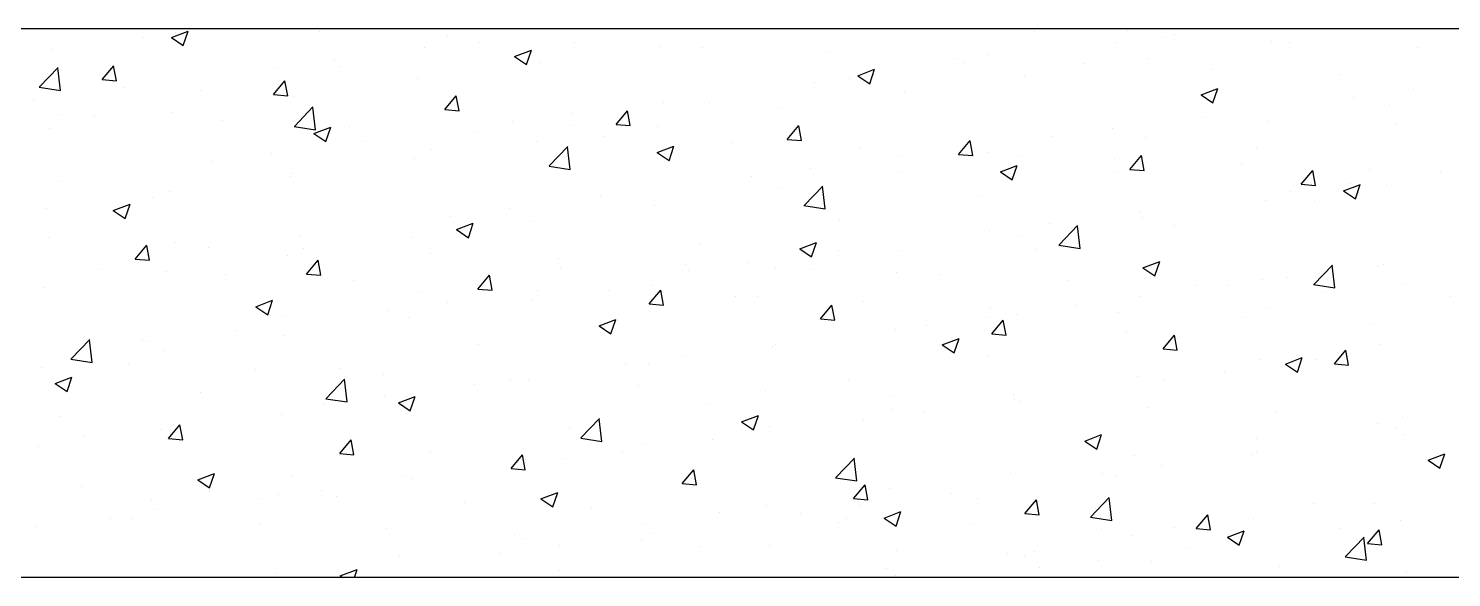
# Model space of a CAD drawing. Header units: millimetres. Extents: x 331487 to 517269, y 198509 to 399936.
# Drawn here: x 415517 to 416113, y 381929 to 382159 of the extents above; entities that cross this region are included whole.
import ezdxf

# ---------------------------------------------------------------- set-up
doc = ezdxf.new("R2010")
doc.units = ezdxf.units.MM
doc.header["$MEASUREMENT"] = 0
doc.layers.add('9th_Column', color=2, linetype='Continuous', lineweight=25)
doc.layers.add('COLUMN', color=6, linetype='Continuous')

msp = doc.modelspace()

# ---------------------------------------------------------------- linework, layer by layer
at = {"layer": '9th_Column'}
for p, q in [((415150.13, 382159.03), (419650.24, 382159.03)), ((419950.24, 381929.23), (414920.13, 381929.03))]:
    msp.add_line(p, q, dxfattribs=at)
at = {"layer": 'COLUMN', "color": 2, "linetype": 'Continuous'}
for p, q in [((415576.99, 382155.27), (415584, 382157.96)), ((415578.63, 382157.3), (415578.63, 382157.3)), ((415581.96, 382151.92), (415583.99, 382157.96)), ((415639.19, 382157.79), (415639.19, 382157.79)), ((415833.66, 382158.85), (415833.66, 382158.85)), ((415938.4, 382157.69), (415938.4, 382157.69)), ((415977.36, 382158.25), (415977.36, 382158.25)), ((415997.17, 382156.39), (415997.17, 382156.39)), ((415527.29, 382150.26), (415527.29, 382150.26)), ((415565.29, 382155.14), (415565.29, 382155.14)), ((415576.99, 382155.27), (415581.97, 382151.92)), ((415683.17, 382151.03), (415683.17, 382151.03)), ((415692.58, 382155.54), (415692.58, 382155.54)), ((415705.89, 382153.2), (415705.89, 382153.2)), ((415745.96, 382153.28), (415745.96, 382153.28)), ((415781.72, 382151.36), (415781.72, 382151.36)), ((415799.34, 382151.03), (415799.34, 382151.03)), ((415972.14, 382153.09), (415972.14, 382153.09)), ((415991.79, 382155.44), (415991.79, 382155.44)), ((416037.58, 382153.54), (416037.58, 382153.54)), ((416045.17, 382153.18), (416045.17, 382153.18)), ((416098.55, 382150.93), (416098.55, 382150.93)), ((415645.29, 382146.04), (415645.29, 382146.04)), ((415720.71, 382147.26), (415727.71, 382149.95)), ((415720.71, 382147.26), (415725.68, 382143.91)), ((415725.68, 382143.91), (415727.7, 382149.95)), ((415731.21, 382144.95), (415731.21, 382144.95)), ((415852.72, 382148.77), (415852.72, 382148.77)), ((415906.11, 382146.52), (415906.11, 382146.52)), ((415908.98, 382144.78), (415908.98, 382144.78)), ((415919.04, 382148.24), (415919.04, 382148.24)), ((415959.49, 382144.26), (415959.49, 382144.26)), ((415986.24, 382146.5), (415986.24, 382146.5)), ((415521.75, 382134.56), (415529.54, 382142.68)), ((415530.55, 382133.09), (415529.45, 382142.59)), ((415547.99, 382137.66), (415552.81, 382143.41)), ((415553.96, 382137.13), (415552.8, 382143.4)), ((415620.26, 382142.74), (415620.26, 382142.74)), ((415647.57, 382143.19), (415647.57, 382143.19)), ((415860.72, 382138.23), (415860.72, 382138.23)), ((415864.42, 382139.25), (415871.42, 382141.94)), ((415864.42, 382139.25), (415869.4, 382135.9)), ((415869.39, 382135.9), (415871.42, 382141.94)), ((415871.11, 382139.79), (415871.11, 382139.79)), ((415934.3, 382139.01), (415934.3, 382139.01)), ((416012.87, 382142.01), (416012.87, 382142.01)), ((416066.25, 382139.75), (416066.25, 382139.75)), ((415521.66, 382134.47), (415530.55, 382133.09)), ((415547.99, 382137.66), (415553.96, 382137.14)), ((415557.1, 382134.43), (415557.1, 382134.43)), ((415589.25, 382133.18), (415589.25, 382133.18)), ((415619.71, 382131.39), (415624.53, 382137.13)), ((415625.69, 382130.86), (415624.53, 382137.13)), ((415679.87, 382137.91), (415679.87, 382137.91)), ((415846.08, 382136.5), (415846.08, 382136.5)), ((415883.79, 382132.6), (415883.79, 382132.6)), ((416008.13, 382131.25), (416015.14, 382133.93)), ((416013.1, 382127.89), (416015.13, 382133.93)), ((416096.93, 382133.54), (416096.93, 382133.54)), ((415519.23, 382129.44), (415519.23, 382129.44)), ((415619.71, 382131.39), (415625.69, 382130.86)), ((415627.93, 382130.41), (415627.93, 382130.41)), ((415691.44, 382125.11), (415696.26, 382130.86)), ((415697.41, 382124.58), (415696.26, 382130.85)), ((415782.92, 382128.18), (415782.92, 382128.18)), ((415802.4, 382128.22), (415802.4, 382128.22)), ((416008.13, 382131.25), (416013.11, 382127.89)), ((416071.89, 382130.25), (416071.89, 382130.25)), ((416086.87, 382126.66), (416086.87, 382126.66)), ((415530.94, 382123.17), (415530.94, 382123.17)), ((415544.83, 382122.65), (415544.83, 382122.65)), ((415577.42, 382124.01), (415577.42, 382124.01)), ((415598.21, 382120.4), (415598.21, 382120.4)), ((415628.48, 382118.01), (415636.26, 382126.13)), ((415637.28, 382116.54), (415636.17, 382126.04)), ((415691.44, 382125.11), (415697.42, 382124.59)), ((415745.05, 382123.2), (415745.05, 382123.2)), ((415763.16, 382118.84), (415767.99, 382124.58)), ((415769.14, 382118.31), (415767.98, 382124.57)), ((415832.44, 382125.56), (415832.44, 382125.56)), ((416008.74, 382121.93), (416008.74, 382121.93)), ((415526.07, 382116.97), (415526.07, 382116.97)), ((415628.39, 382117.92), (415637.28, 382116.54)), ((415636.69, 382115.01), (415643.69, 382117.7)), ((415636.69, 382115.01), (415641.66, 382111.65)), ((415641.65, 382111.65), (415643.68, 382117.7)), ((415651.6, 382118.14), (415651.6, 382118.14)), ((415704.98, 382115.88), (415704.98, 382115.88)), ((415720.01, 382119.9), (415720.01, 382119.9)), ((415744.08, 382118.21), (415744.08, 382118.21)), ((415763.16, 382118.84), (415769.14, 382118.31)), ((415780.5, 382118.07), (415780.5, 382118.07)), ((415834.89, 382112.56), (415839.71, 382118.31)), ((415840.86, 382112.03), (415839.71, 382118.3)), ((415970.87, 382116.95), (415970.87, 382116.95)), ((416036.36, 382120.26), (416036.36, 382120.26)), ((416089.87, 382118.61), (416089.87, 382118.61)), ((415656.86, 382111.58), (415656.86, 382111.58)), ((415729.99, 382111.66), (415729.99, 382111.66)), ((415735.2, 382101.46), (415742.99, 382109.58)), ((415744, 382099.99), (415742.9, 382109.49)), ((415758.36, 382113.63), (415758.36, 382113.63)), ((415780.4, 382107), (415787.4, 382109.69)), ((415785.37, 382103.64), (415787.4, 382109.69)), ((415811.74, 382111.37), (415811.74, 382111.37)), ((415834.89, 382112.56), (415840.87, 382112.04)), ((415865.13, 382109.12), (415865.13, 382109.12)), ((415906.62, 382106.29), (415911.44, 382112.03)), ((415912.59, 382105.76), (415911.43, 382112.02)), ((415945.83, 382113.65), (415945.83, 382113.65)), ((415985.02, 382113.21), (415985.02, 382113.21)), ((416031.55, 382108.59), (416031.55, 382108.59)), ((415593.95, 382103.3), (415593.95, 382103.3)), ((415618.99, 382106.6), (415618.99, 382106.6)), ((415678.65, 382104.62), (415678.65, 382104.62)), ((415685.76, 382108.2), (415685.76, 382108.2)), ((415780.4, 382107), (415785.37, 382103.65)), ((415882.68, 382105.34), (415882.68, 382105.34)), ((415906.62, 382106.29), (415912.59, 382105.76)), ((415918.51, 382106.86), (415918.51, 382106.86)), ((415933.08, 382105.72), (415933.08, 382105.72)), ((415971.89, 382104.61), (415971.89, 382104.61)), ((415978.34, 382100.01), (415983.16, 382105.76)), ((415984.32, 382099.48), (415983.16, 382105.75)), ((415626.71, 382097.13), (415626.71, 382097.13)), ((415627.45, 382098.19), (415627.45, 382098.19)), ((415735.11, 382101.37), (415744, 382099.99)), ((415819.77, 382097.05), (415819.77, 382097.05)), ((415844.8, 382100.35), (415844.8, 382100.35)), ((415882.57, 382099.31), (415882.57, 382099.31)), ((415924.11, 382098.99), (415931.11, 382101.68)), ((415924.11, 382098.99), (415929.09, 382095.64)), ((415929.08, 382095.64), (415931.11, 382101.68)), ((415973.23, 382098.58), (415973.23, 382098.58)), ((415978.34, 382100.01), (415984.32, 382099.49)), ((416025.27, 382102.35), (416025.27, 382102.35)), ((416050.07, 382093.74), (416054.89, 382099.48)), ((416056.04, 382093.21), (416054.89, 382099.47)), ((416078.65, 382100.1), (416078.65, 382100.1)), ((416108.49, 382099.09), (416108.49, 382099.09)), ((415530.8, 382094.99), (415530.8, 382094.99)), ((415576.2, 382090.72), (415576.2, 382090.72)), ((415831.23, 382092.27), (415831.23, 382092.27)), ((415841.92, 382084.91), (415849.71, 382093.03)), ((415850.73, 382083.44), (415849.62, 382092.93)), ((416045.59, 382090.81), (416045.59, 382090.81)), ((416050.07, 382093.74), (416056.05, 382093.21)), ((416067.82, 382090.98), (416074.83, 382093.67)), ((416067.82, 382090.98), (416072.8, 382087.63)), ((416070.62, 382094.1), (416070.62, 382094.1)), ((416072.79, 382087.63), (416074.82, 382093.67)), ((416085.66, 382093.37), (416085.66, 382093.37)), ((415552.66, 382082.76), (415559.67, 382085.44)), ((415557.63, 382079.4), (415559.66, 382085.44)), ((415569.13, 382088.18), (415569.13, 382088.18)), ((415756.61, 382088.74), (415756.61, 382088.74)), ((415779.29, 382084.78), (415779.29, 382084.78)), ((415841.83, 382084.81), (415850.73, 382083.43)), ((415914.91, 382088.57), (415914.91, 382088.57)), ((416035.15, 382086.97), (416035.15, 382086.97)), ((416055.51, 382086.64), (416055.51, 382086.64)), ((415524.86, 382083.68), (415524.86, 382083.68)), ((415552.66, 382082.76), (415557.64, 382079.4)), ((415693.71, 382080.46), (415693.71, 382080.46)), ((415718.74, 382083.75), (415718.74, 382083.75)), ((415982.43, 382082.49), (415982.43, 382082.49)), ((415983.8, 382079.93), (415983.8, 382079.93)), ((415696.38, 382074.75), (415703.38, 382077.44)), ((415696.38, 382074.75), (415701.35, 382071.39)), ((415701.35, 382071.39), (415703.37, 382077.43)), ((415728.78, 382078.37), (415728.78, 382078.37)), ((415856.59, 382078.56), (415856.59, 382078.56)), ((415919.52, 382074.21), (415919.52, 382074.21)), ((415944.56, 382077.51), (415944.56, 382077.51)), ((415948.65, 382068.36), (415956.44, 382076.47)), ((415957.45, 382066.88), (415956.35, 382076.38)), ((415997.19, 382076.63), (415997.19, 382076.63)), ((415525.36, 382071.55), (415525.36, 382071.55)), ((415561.86, 382062.44), (415566.68, 382068.19)), ((415567.84, 382061.91), (415566.68, 382068.18)), ((415578.74, 382069.3), (415578.74, 382069.3)), ((415592.68, 382067.16), (415592.68, 382067.16)), ((415630.55, 382072.14), (415630.55, 382072.14)), ((415632.12, 382067.04), (415632.12, 382067.04)), ((415677.43, 382071.33), (415677.43, 382071.33)), ((415798.27, 382068.55), (415798.27, 382068.55)), ((415840.09, 382066.74), (415847.09, 382069.43)), ((415840.09, 382066.74), (415845.06, 382063.38)), ((415845.06, 382063.38), (415847.09, 382069.43)), ((415931.86, 382072.43), (415931.86, 382072.43)), ((415948.56, 382068.26), (415957.45, 382066.88)), ((415561.86, 382062.44), (415567.84, 382061.92)), ((415567.64, 382063.86), (415567.64, 382063.86)), ((415625.49, 382063.84), (415625.49, 382063.84)), ((415633.59, 382056.17), (415638.41, 382061.91)), ((415639.56, 382055.64), (415638.4, 382061.91)), ((415685.51, 382064.78), (415685.51, 382064.78)), ((415738.89, 382062.53), (415738.89, 382062.53)), ((415818.5, 382060.91), (415818.5, 382060.91)), ((415856.37, 382065.9), (415856.37, 382065.9)), ((415881.35, 382066.03), (415881.35, 382066.03)), ((415938.87, 382066.62), (415938.87, 382066.62)), ((415983.8, 382058.73), (415990.8, 382061.42)), ((415988.77, 382055.37), (415990.8, 382061.42)), ((415546.44, 382058.12), (415546.44, 382058.12)), ((415574.98, 382057.43), (415574.98, 382057.43)), ((415599.83, 382055.86), (415599.83, 382055.86)), ((415633.59, 382056.17), (415639.56, 382055.65)), ((415705.31, 382049.89), (415710.13, 382055.64)), ((415711.29, 382049.36), (415710.13, 382055.63)), ((415739.95, 382058.54), (415739.95, 382058.54)), ((415792.27, 382060.27), (415792.27, 382060.27)), ((415793.46, 382057.61), (415793.46, 382057.61)), ((415830.01, 382058.98), (415830.01, 382058.98)), ((415845.65, 382058.02), (415845.65, 382058.02)), ((415880.55, 382056.61), (415880.55, 382056.61)), ((415899.03, 382055.76), (415899.03, 382055.76)), ((415983.8, 382058.73), (415988.78, 382055.38)), ((416055.37, 382051.81), (416063.16, 382059.92)), ((416064.17, 382050.33), (416063.07, 382059.83)), ((416082.19, 382059.65), (416082.19, 382059.65)), ((416084.44, 382060.08), (416084.44, 382060.08)), ((415523.64, 382050.39), (415523.64, 382050.39)), ((415653.21, 382053.61), (415653.21, 382053.61)), ((415705.31, 382049.89), (415711.29, 382049.37)), ((415706.59, 382051.35), (415706.59, 382051.35)), ((415730.31, 382049.3), (415730.31, 382049.3)), ((415759.97, 382049.1), (415759.97, 382049.1)), ((415777.04, 382043.62), (415781.86, 382049.36)), ((415778.07, 382051.49), (415778.07, 382051.49)), ((415783.01, 382043.09), (415781.86, 382049.36)), ((415952.42, 382053.51), (415952.42, 382053.51)), ((416005.8, 382051.25), (416005.8, 382051.25)), ((416019.28, 382051.36), (416019.28, 382051.36)), ((416033.93, 382053.68), (416033.93, 382053.68)), ((416044.31, 382054.66), (416044.31, 382054.66)), ((416055.28, 382051.71), (416064.18, 382050.33)), ((416059.18, 382049), (416059.18, 382049)), ((416093.7, 382051.64), (416093.7, 382051.64)), ((415612.35, 382042.49), (415619.36, 382045.18)), ((415617.32, 382039.14), (415619.35, 382045.18)), ((415681.64, 382048.53), (415681.64, 382048.53)), ((415692.43, 382044.31), (415692.43, 382044.31)), ((415727.56, 382045.09), (415727.56, 382045.09)), ((415777.04, 382043.62), (415783.02, 382043.1)), ((415813.35, 382046.84), (415813.35, 382046.84)), ((415822.23, 382046.6), (415822.23, 382046.6)), ((415848.77, 382037.34), (415853.59, 382043.09)), ((415854.74, 382036.81), (415853.58, 382043.08)), ((415866.74, 382044.59), (415866.74, 382044.59)), ((415956.12, 382043.05), (415956.12, 382043.05)), ((415982.59, 382046.64), (415982.59, 382046.64)), ((416112.56, 382046.74), (416112.56, 382046.74)), ((415612.35, 382042.49), (415617.33, 382039.14)), ((415623.32, 382038.52), (415623.32, 382038.52)), ((415667.4, 382041.02), (415667.4, 382041.02)), ((415676.22, 382038.04), (415676.22, 382038.04)), ((415756.07, 382034.49), (415763.07, 382037.17)), ((415761.04, 382031.13), (415763.06, 382037.17)), ((415848.77, 382037.34), (415854.74, 382036.82)), ((415918.25, 382038.06), (415918.25, 382038.06)), ((415920.12, 382042.33), (415920.12, 382042.33)), ((415930.65, 382039.14), (415930.65, 382039.14)), ((415973.5, 382040.07), (415973.5, 382040.07)), ((416026.88, 382037.82), (416026.88, 382037.82)), ((416035.38, 382041.63), (416035.38, 382041.63)), ((415604.24, 382032.7), (415604.24, 382032.7)), ((415756.07, 382034.49), (415761.04, 382031.13)), ((415763.92, 382036.59), (415763.92, 382036.59)), ((415880.14, 382032.74), (415880.14, 382032.74)), ((415893.22, 382034.77), (415893.22, 382034.77)), ((415920.49, 382031.07), (415925.31, 382036.81)), ((415920.49, 382031.07), (415926.47, 382030.54)), ((415926.47, 382030.54), (415925.31, 382036.81)), ((415977.06, 382031.62), (415977.06, 382031.62)), ((416080.27, 382035.56), (416080.27, 382035.56)), ((415535.01, 382020.6), (415542.8, 382028.72)), ((415543.81, 382019.13), (415542.71, 382028.63)), ((415565, 382028.51), (415565, 382028.51)), ((415566.37, 382027.72), (415566.37, 382027.72)), ((415624.28, 382030.55), (415624.28, 382030.55)), ((415705.6, 382026.58), (415705.6, 382026.58)), ((415828.79, 382025.7), (415828.79, 382025.7)), ((415830.06, 382026.45), (415830.06, 382026.45)), ((415899.78, 382026.48), (415906.78, 382029.17)), ((415899.78, 382026.48), (415904.75, 382023.12)), ((415904.75, 382023.12), (415906.78, 382029.16)), ((415992.22, 382024.79), (415997.04, 382030.54)), ((415998.19, 382024.26), (415997.03, 382030.53)), ((416083.23, 382026.79), (416083.23, 382026.79)), ((415534.92, 382020.51), (415543.81, 382019.13)), ((415541.34, 382024.42), (415541.34, 382024.42)), ((415573.77, 382024.14), (415573.77, 382024.14)), ((415792.19, 382021.47), (415792.19, 382021.47)), ((415918.74, 382021.61), (415918.74, 382021.61)), ((415992.22, 382024.79), (415998.19, 382024.27)), ((416032.72, 382020.39), (416032.72, 382020.39)), ((416043.49, 382018.47), (416050.49, 382021.16)), ((416048.46, 382015.11), (416050.49, 382021.15)), ((416055.88, 382020.21), (416055.88, 382020.21)), ((416063.94, 382018.52), (416068.76, 382024.26)), ((416069.92, 382017.99), (416068.76, 382024.25)), ((415522.42, 382017.1), (415522.42, 382017.1)), ((415558.85, 382018.46), (415558.85, 382018.46)), ((415612.23, 382016.21), (415612.23, 382016.21)), ((415647.28, 382016.56), (415647.28, 382016.56)), ((415665.61, 382013.95), (415665.61, 382013.95)), ((415767.16, 382018.17), (415767.16, 382018.17)), ((415776.86, 382018.2), (415776.86, 382018.2)), ((415981.37, 382013.35), (415981.37, 382013.35)), ((416018.01, 382015.22), (416018.01, 382015.22)), ((416043.49, 382018.47), (416048.47, 382015.11)), ((416063.94, 382018.52), (416069.92, 382017.99)), ((415528.33, 382010.24), (415535.33, 382012.93)), ((415528.33, 382010.24), (415533.31, 382006.89)), ((415533.3, 382006.89), (415535.33, 382012.93)), ((415641.73, 382004.05), (415649.52, 382012.17)), ((415650.54, 382002.58), (415649.43, 382012.07)), ((415704, 382009.86), (415704, 382009.86)), ((415718.99, 382011.7), (415718.99, 382011.7)), ((415726.35, 382011.8), (415726.35, 382011.8)), ((415772.37, 382009.44), (415772.37, 382009.44)), ((415825.76, 382007.19), (415825.76, 382007.19)), ((415860.43, 382011.6), (415860.43, 382011.6)), ((415992.97, 382011.92), (415992.97, 382011.92)), ((415588.96, 382006.55), (415588.96, 382006.55)), ((415641.09, 382001.58), (415641.09, 382001.58)), ((415641.64, 382003.95), (415650.54, 382002.58)), ((415666.13, 382004.87), (415666.13, 382004.87)), ((415672.04, 382002.23), (415679.05, 382004.92)), ((415672.04, 382002.23), (415677.02, 381998.88)), ((415675, 382004.75), (415675, 382004.75)), ((415677.01, 381998.88), (415679.04, 382004.92)), ((415802.11, 382001.59), (415802.11, 382001.59)), ((415879.14, 382004.93), (415879.14, 382004.93)), ((415929.43, 382005.85), (415929.43, 382005.85)), ((415929.82, 382003.61), (415929.82, 382003.61)), ((415932.52, 382002.68), (415932.52, 382002.68)), ((415530.64, 381996.54), (415530.64, 381996.54)), ((415623.06, 381997.26), (415623.06, 381997.26)), ((415748.46, 381987.5), (415756.25, 381995.61)), ((415757.26, 381986.03), (415756.15, 381995.52)), ((415815.76, 381994.22), (415822.76, 381996.91)), ((415820.73, 381990.87), (415822.75, 381996.91)), ((415866.91, 381995.33), (415866.91, 381995.33)), ((415878.92, 381999.45), (415878.92, 381999.45)), ((415891.94, 381998.62), (415891.94, 381998.62)), ((415985.9, 382000.42), (415985.9, 382000.42)), ((416039.29, 381998.17), (416039.29, 381998.17)), ((416092.67, 381995.91), (416092.67, 381995.91)), ((415572.55, 381990.86), (415572.55, 381990.86)), ((415575.74, 381987.22), (415580.56, 381992.97)), ((415577.94, 381993.26), (415577.94, 381993.26)), ((415581.71, 381986.69), (415580.55, 381992.96)), ((415743.79, 381991.58), (415743.79, 381991.58)), ((415815.76, 381994.22), (415820.73, 381990.87)), ((415827.58, 381992.41), (415827.58, 381992.41)), ((416082.01, 381993.5), (416082.01, 381993.5)), ((416089.57, 381991.98), (416089.57, 381991.98)), ((415521.21, 381983.81), (415521.21, 381983.81)), ((415540.06, 381988.28), (415540.06, 381988.28)), ((415575.74, 381987.22), (415581.71, 381986.7)), ((415647.46, 381980.95), (415652.28, 381986.69)), ((415653.44, 381980.42), (415652.28, 381986.69)), ((415748.37, 381987.4), (415757.26, 381986.02)), ((415775.64, 381984.91), (415775.64, 381984.91)), ((415803.76, 381987.01), (415803.76, 381987.01)), ((415959.47, 381986.22), (415966.47, 381988.9)), ((415959.47, 381986.22), (415964.44, 381982.86)), ((415964.44, 381982.86), (415966.47, 381988.9)), ((416031.5, 381987.1), (416031.5, 381987.1)), ((416092.73, 381989.08), (416092.73, 381989.08)), ((415647.46, 381980.95), (415653.44, 381980.43)), ((415685.47, 381981.57), (415685.47, 381981.57)), ((415719.19, 381974.67), (415724.01, 381980.42)), ((415725.16, 381974.14), (415724.01, 381980.41)), ((415725.13, 381978.51), (415725.13, 381978.51)), ((415740.85, 381978.73), (415740.85, 381978.73)), ((415765.88, 381982.03), (415765.88, 381982.03)), ((415855.18, 381970.95), (415862.97, 381979.06)), ((415863.98, 381969.47), (415862.88, 381978.97)), ((415980.16, 381980.06), (415980.16, 381980.06)), ((416029.57, 381980.76), (416029.57, 381980.76)), ((416031.25, 381981.97), (416031.25, 381981.97)), ((416103.18, 381978.21), (416110.19, 381980.89)), ((416103.18, 381978.21), (416108.16, 381974.85)), ((416108.15, 381974.85), (416110.18, 381980.89)), ((415588.02, 381969.98), (415595.02, 381972.67)), ((415592.99, 381966.62), (415595.02, 381972.67)), ((415627.15, 381971.56), (415627.15, 381971.56)), ((415673.79, 381971.47), (415673.79, 381971.47)), ((415719.19, 381974.67), (415725.17, 381974.15)), ((415790.91, 381968.4), (415795.74, 381974.14)), ((415796.89, 381967.87), (415795.73, 381974.14)), ((415928.22, 381972.56), (415928.22, 381972.56)), ((415966.67, 381972.48), (415966.67, 381972.48)), ((415972.93, 381971.96), (415972.93, 381971.96)), ((415991.7, 381975.78), (415991.7, 381975.78)), ((415539.37, 381967.37), (415539.37, 381967.37)), ((415588.02, 381969.98), (415593, 381966.62)), ((415639.82, 381965.43), (415639.82, 381965.43)), ((415677.69, 381970.42), (415677.69, 381970.42)), ((415790.91, 381968.4), (415796.89, 381967.88)), ((415855.09, 381970.85), (415863.98, 381969.47)), ((415862.64, 381962.12), (415867.46, 381967.87)), ((415868.61, 381961.59), (415867.46, 381967.86)), ((415877.71, 381966.16), (415877.71, 381966.16)), ((415568.83, 381961.55), (415568.83, 381961.55)), ((415592.75, 381965.11), (415592.75, 381965.11)), ((415614.79, 381962.13), (415614.79, 381962.13)), ((415621.85, 381963.97), (415621.85, 381963.97)), ((415646.14, 381962.85), (415646.14, 381962.85)), ((415699.52, 381960.6), (415699.52, 381960.6)), ((415731.74, 381961.97), (415738.74, 381964.66)), ((415731.74, 381961.97), (415736.71, 381958.62)), ((415736.7, 381958.61), (415738.73, 381964.66)), ((415862.64, 381962.12), (415868.62, 381961.6)), ((415903.51, 381964.17), (415903.51, 381964.17)), ((415914.61, 381961.94), (415914.61, 381961.94)), ((415934.37, 381955.85), (415939.19, 381961.59)), ((415940.34, 381955.32), (415939.18, 381961.59)), ((415961.91, 381954.39), (415969.69, 381962.51)), ((415970.71, 381952.92), (415969.6, 381962.42)), ((416055.21, 381960.01), (416055.21, 381960.01)), ((416080.79, 381960.21), (416080.79, 381960.21)), ((415551.63, 381953.82), (415551.63, 381953.82)), ((415560.46, 381953.93), (415560.46, 381953.93)), ((415571.34, 381957.57), (415571.34, 381957.57)), ((415752.9, 381958.34), (415752.9, 381958.34)), ((415806.28, 381956.09), (415806.28, 381956.09)), ((415826.36, 381959.12), (415826.36, 381959.12)), ((415840.6, 381955.89), (415840.6, 381955.89)), ((415859.67, 381953.83), (415859.67, 381953.83)), ((415865.64, 381959.18), (415865.64, 381959.18)), ((415875.45, 381953.96), (415882.45, 381956.65)), ((415875.45, 381953.96), (415880.42, 381950.61)), ((415880.42, 381950.61), (415882.45, 381956.65)), ((415934.37, 381955.85), (415940.34, 381955.33)), ((415961.82, 381954.3), (415970.71, 381952.92)), ((416006.09, 381949.57), (416010.91, 381955.32)), ((416012.07, 381949.04), (416010.91, 381955.31)), ((416030.28, 381953.81), (416030.28, 381953.81)), ((415519.99, 381950.52), (415519.99, 381950.52)), ((415613.84, 381951.68), (415613.84, 381951.68)), ((415667.22, 381949.42), (415667.22, 381949.42)), ((415774.42, 381951.62), (415774.42, 381951.62)), ((415777.45, 381947.57), (415777.45, 381947.57)), ((415856.3, 381951.93), (415856.3, 381951.93)), ((415913.05, 381951.58), (415913.05, 381951.58)), ((415966.43, 381949.32), (415966.43, 381949.32)), ((415996.9, 381950), (415996.9, 381950)), ((416006.09, 381949.57), (416012.07, 381949.05)), ((416019.16, 381945.95), (416026.16, 381948.64)), ((416024.13, 381942.6), (416026.16, 381948.64)), ((416066.42, 381949.64), (416066.42, 381949.64)), ((416077.82, 381943.3), (416082.64, 381949.04)), ((416083.79, 381942.77), (416082.64, 381949.04)), ((416091.45, 381952.93), (416091.45, 381952.93)), ((415720.6, 381947.17), (415720.6, 381947.17)), ((415723.91, 381945.22), (415723.91, 381945.22)), ((415739.58, 381942.59), (415739.58, 381942.59)), ((415773.99, 381944.91), (415773.99, 381944.91)), ((415797.98, 381941.92), (415797.98, 381941.92)), ((415827.37, 381942.66), (415827.37, 381942.66)), ((415978.94, 381946.77), (415978.94, 381946.77)), ((416019.16, 381945.95), (416024.14, 381942.6)), ((416019.81, 381947.07), (416019.81, 381947.07)), ((416068.63, 381937.84), (416076.42, 381945.96)), ((416073.19, 381944.81), (416073.19, 381944.81)), ((416077.43, 381936.37), (416076.33, 381945.87)), ((416077.82, 381943.3), (416083.8, 381942.78)), ((415672.57, 381938.18), (415672.57, 381938.18)), ((415714.54, 381939.29), (415714.54, 381939.29)), ((415880.75, 381940.4), (415880.75, 381940.4)), ((415927, 381939.27), (415927, 381939.27)), ((415934.13, 381938.14), (415934.13, 381938.14)), ((415938.58, 381939.99), (415938.58, 381939.99)), ((415965.39, 381936.34), (415965.39, 381936.34)), ((415987.52, 381935.89), (415987.52, 381935.89)), ((416003.27, 381941.32), (416003.27, 381941.32)), ((416068.54, 381937.75), (416077.43, 381936.37)), ((415620.63, 381930.68), (415620.63, 381930.68)), ((415647.71, 381929.72), (415654.71, 381932.41)), ((415647.71, 381929.72), (415648.69, 381929.06)), ((415651.39, 381930.98), (415651.39, 381930.98)), ((415653.59, 381929.06), (415654.71, 381932.4)), ((415739.66, 381931.91), (415739.66, 381931.91)), ((415876.49, 381932.87), (415876.49, 381932.87)), ((415880.26, 381929.98), (415880.26, 381929.98)), ((415940.36, 381933.04), (415940.36, 381933.04)), ((416040.9, 381933.63), (416040.9, 381933.63)), ((416094.28, 381931.38), (416094.28, 381931.38))]:
    msp.add_line(p, q, dxfattribs=at)

doc.saveas('drawing.dxf')
